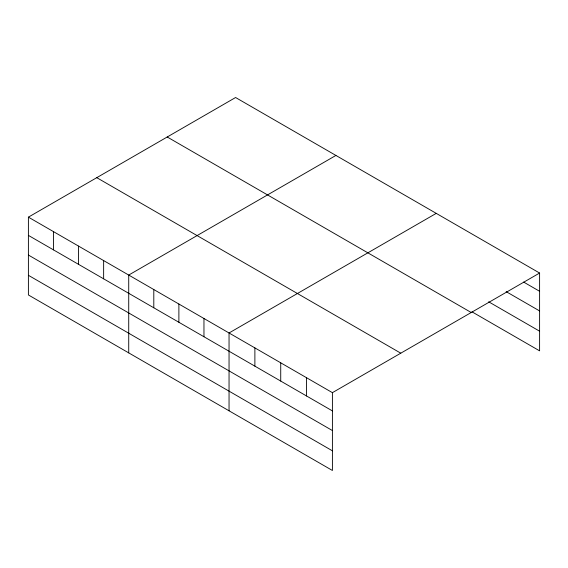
<?xml version="1.0" encoding="UTF-8"?>
<svg xmlns="http://www.w3.org/2000/svg" width="568" height="568" viewBox="0 0 568 568"><rect width="100%" height="100%" fill="white"/><g stroke="black" fill="none" stroke-linecap="round" stroke-linejoin="round"><path stroke-width="0.85" d="M332.408 430.565L332.408 392.658L28.4 217.146L28.4 294.962L332.408 470.481L332.408 430.565L28.4 255.046M471.958 311.804L539.6 350.854L539.6 273.038L235.592 97.518L28.4 217.146M335.915 155.44L128.723 275.061L128.723 352.884M436.238 213.362L229.046 332.983L229.046 410.806M332.408 392.658L539.6 273.038M523.639 282.069L539.6 291.285M506.159 291.632L539.6 310.944M488.679 301.8L539.6 331.194M167.219 136.994L471.227 312.514M96.773 177.67L400.781 353.182M28.4 235.386L332.408 410.905M28.4 275.303L332.408 450.822M306.564 377.741L306.564 395.988M280.727 362.824L280.727 381.064M254.883 347.9L254.883 366.147M203.962 318.506L203.962 336.746M178.884 304.022L178.884 322.269M153.8 289.545L153.8 307.785M103.639 260.584L103.639 278.831M78.561 246.107L78.561 264.347M53.477 231.623L53.477 249.87"/></g></svg>
